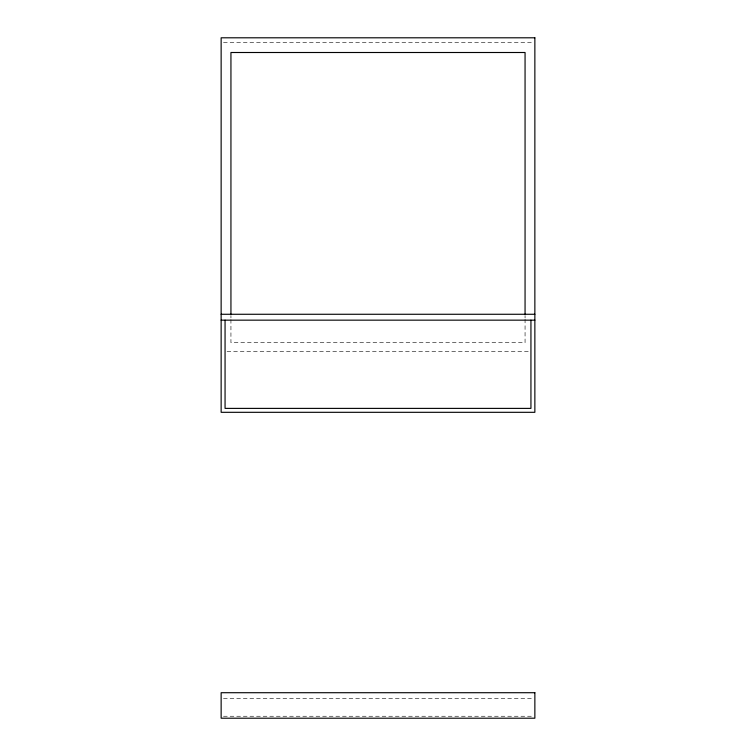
<?xml version="1.0" encoding="UTF-8"?>
<svg xmlns="http://www.w3.org/2000/svg" width="756" height="756" viewBox="0 0 756 756"><rect width="100%" height="100%" fill="white"/><g stroke="black" fill="none" stroke-linecap="round" stroke-linejoin="round"><path stroke-width="0.57" stroke-dasharray="3.78 2.83" d="M223.492 42.705L532.507 42.705M227.036 351.531L528.964 351.531M223.492 698.591L532.507 698.591M223.492 716.244L532.507 716.244M525.061 315.573L525.061 317.936M525.061 319.108L525.061 342.704L230.939 342.704L230.939 319.108M230.939 315.573L230.939 317.936"/><path stroke-width="1.13" d="M221.139 314.269L534.861 314.269M221.139 320.157L534.861 320.157M530.939 320.157L530.939 408.391L225.061 408.391L225.061 320.157M525.061 314.392L525.061 52.504L230.939 52.504L230.939 314.392M534.861 37.8L221.139 37.8L221.139 412.313L534.861 412.313L534.861 37.8M534.861 692.713L221.139 692.713L221.139 718.2L534.861 718.2L534.861 692.713"/></g></svg>
